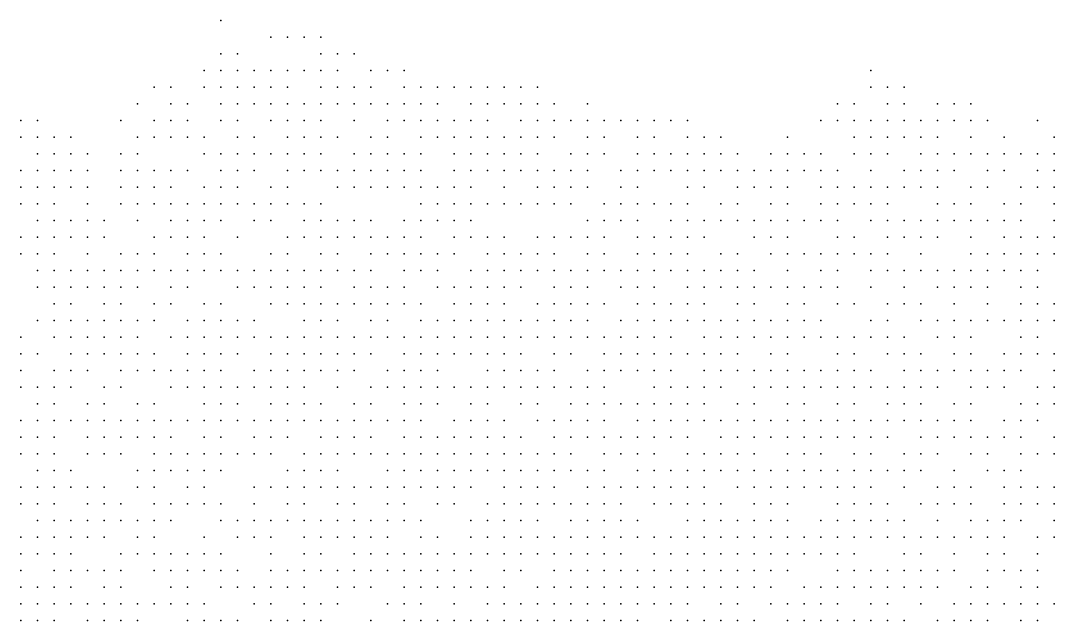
# Model space of a CAD drawing. Extents: x 429 to 793, y 817 to 1241.
# Drawn here: x 656.4 to 701.66, y 1214.46 to 1240.74 of the extents above; entities that cross this region are included whole.
import ezdxf

# ---------------------------------------------------------------- set-up
doc = ezdxf.new("R2010")
doc.units = 0

msp = doc.modelspace()

# ---------------------------------------------------------------- linework, layer by layer
for p in [(665.16, 1240.74, 234.53), (667.35, 1240.01, 233.973), (668.08, 1240.01, 233.749), (668.81, 1240.01, 233.524), (669.54, 1240.01, 233.3), (665.16, 1239.28, 234.87), (665.89, 1239.28, 234.646), (669.54, 1239.28, 233.153), (670.27, 1239.28, 233.006), (671, 1239.28, 232.859), (664.43, 1238.55, 235.45), (665.16, 1238.55, 235.21), (665.89, 1238.55, 234.964), (666.62, 1238.55, 234.537), (667.35, 1238.55, 234.313), (668.08, 1238.55, 234.089), (668.81, 1238.55, 233.864), (669.54, 1238.55, 233.64), (670.27, 1238.55, 233.346), (671.73, 1238.55, 232.711), (672.46, 1238.55, 232.564), (673.19, 1238.55, 231.93), (693.63, 1238.55, 221.84), (662.24, 1237.82, 236.61), (662.97, 1237.82, 236.03), (664.43, 1237.82, 235.79), (665.16, 1237.82, 235.55), (665.89, 1237.82, 235.304), (666.62, 1237.82, 235.058), (667.35, 1237.82, 234.653), (668.08, 1237.82, 234.429), (669.54, 1237.82, 233.98), (670.27, 1237.82, 233.686), (671, 1237.82, 233.199), (671.73, 1237.82, 233.051), (673.19, 1237.82, 232.275), (673.92, 1237.82, 232.03), (674.65, 1237.82, 231.783), (675.38, 1237.82, 231.537), (676.11, 1237.82, 231.29), (676.84, 1237.82, 230.797), (677.57, 1237.82, 230.55), (678.3, 1237.82, 230.38), (679.03, 1237.82, 230.209), (693.63, 1237.82, 222.187), (694.36, 1237.82, 221.854), (695.09, 1237.82, 221.059), (661.51, 1237.09, 237.19), (662.97, 1237.09, 236.37), (663.7, 1237.09, 236.13), (665.16, 1237.09, 235.89), (665.89, 1237.09, 235.644), (666.62, 1237.09, 235.398), (667.35, 1237.09, 234.993), (668.08, 1237.09, 234.769), (668.81, 1237.09, 234.544), (669.54, 1237.09, 234.173), (670.27, 1237.09, 234.026), (671, 1237.09, 233.539), (671.73, 1237.09, 233.501), (672.46, 1237.09, 232.888), (673.19, 1237.09, 232.62), (673.92, 1237.09, 232.346), (674.65, 1237.09, 232.13), (676.11, 1237.09, 231.39), (676.84, 1237.09, 231.143), (677.57, 1237.09, 230.897), (678.3, 1237.09, 230.726), (679.03, 1237.09, 230.039), (679.76, 1237.09, 229.868), (681.22, 1237.09, 229.01), (692.17, 1237.09, 223.592), (692.9, 1237.09, 222.889), (694.36, 1237.09, 222.137), (695.09, 1237.09, 221.471), (696.55, 1237.09, 220.675), (697.28, 1237.09, 219.88), (698.01, 1237.09, 219.712), (656.4, 1236.36, 238.88), (657.13, 1236.36, 238.81), (660.78, 1236.36, 237.77), (662.24, 1236.36, 236.95), (662.97, 1236.36, 236.71), (663.7, 1236.36, 236.47), (665.16, 1236.36, 236.23), (665.89, 1236.36, 235.984), (667.35, 1236.36, 235.152), (668.08, 1236.36, 235.109), (668.81, 1236.36, 234.884), (669.54, 1236.36, 234.513), (671, 1236.36, 234.114), (672.46, 1236.36, 233.233), (673.19, 1236.36, 232.965), (673.92, 1236.36, 232.691), (674.65, 1236.36, 232.417), (675.38, 1236.36, 232.23), (676.11, 1236.36, 231.737), (676.84, 1236.36, 231.49), (678.3, 1236.36, 231.073), (679.03, 1236.36, 230.385), (679.76, 1236.36, 230.215), (680.49, 1236.36, 230.044), (681.22, 1236.36, 229.527), (681.95, 1236.36, 229.083), (682.68, 1236.36, 228.811), (683.41, 1236.36, 228.539), (684.14, 1236.36, 228.266), (684.87, 1236.36, 227.722), (685.6, 1236.36, 227.45), (691.44, 1236.36, 224.295), (692.17, 1236.36, 223.939), (692.9, 1236.36, 223.236), (693.63, 1236.36, 222.88), (694.36, 1236.36, 222.484), (695.09, 1236.36, 221.883), (695.82, 1236.36, 221.485), (696.55, 1236.36, 220.69), (697.28, 1236.36, 220.292), (698.01, 1236.36, 220.124), (698.74, 1236.36, 219.376), (700.93, 1236.36, 217.88), (656.4, 1235.63, 239.153), (657.13, 1235.63, 239.083), (657.86, 1235.63, 238.669), (658.59, 1235.63, 238.598), (661.51, 1235.63, 237.625), (662.24, 1235.63, 237.414), (662.97, 1235.63, 237.203), (663.7, 1235.63, 236.992), (664.43, 1235.63, 236.781), (665.89, 1235.63, 236.324), (666.62, 1235.63, 235.738), (668.08, 1235.63, 235.246), (668.81, 1235.63, 235), (669.54, 1235.63, 234.853), (670.27, 1235.63, 234.366), (671.73, 1235.63, 233.846), (672.46, 1235.63, 233.578), (673.92, 1235.63, 233.036), (674.65, 1235.63, 232.762), (675.38, 1235.63, 232.33), (676.11, 1235.63, 232.083), (676.84, 1235.63, 231.837), (677.57, 1235.63, 231.59), (678.3, 1235.63, 231.42), (679.03, 1235.63, 230.732), (679.76, 1235.63, 230.561), (681.22, 1235.63, 229.703), (681.95, 1235.63, 229.389), (683.41, 1235.63, 228.884), (684.14, 1235.63, 228.339), (685.6, 1235.63, 227.795), (686.33, 1235.63, 227.249), (687.06, 1235.63, 226.848), (689.98, 1235.63, 224.997), (692.9, 1235.63, 223.583), (693.63, 1235.63, 223.227), (694.36, 1235.63, 222.831), (695.09, 1235.63, 222.088), (695.82, 1235.63, 221.897), (696.55, 1235.63, 221.102), (698.01, 1235.63, 219.956), (699.47, 1235.63, 219.208), (701.66, 1235.63, 217.859), (657.13, 1234.9, 239.013), (657.86, 1234.9, 238.942), (658.59, 1234.9, 238.872), (659.32, 1234.9, 238.458), (660.78, 1234.9, 238.047), (661.51, 1234.9, 237.836), (664.43, 1234.9, 237.058), (665.16, 1234.9, 236.434), (665.89, 1234.9, 236.298), (666.62, 1234.9, 236.161), (667.35, 1234.9, 236.025), (668.08, 1234.9, 235.586), (668.81, 1234.9, 235.34), (669.54, 1234.9, 235.072), (671, 1234.9, 234.459), (671.73, 1234.9, 234.191), (672.46, 1234.9, 233.923), (673.19, 1234.9, 233.655), (673.92, 1234.9, 233.381), (675.38, 1234.9, 232.488), (676.11, 1234.9, 232.43), (676.84, 1234.9, 232.183), (677.57, 1234.9, 231.937), (678.3, 1234.9, 231.249), (679.03, 1234.9, 231.079), (680.49, 1234.9, 230.358), (681.22, 1234.9, 230.05), (681.95, 1234.9, 229.736), (683.41, 1234.9, 229.229), (684.14, 1234.9, 228.684), (684.87, 1234.9, 228.412), (685.6, 1234.9, 228.14), (686.33, 1234.9, 227.594), (687.06, 1234.9, 227.193), (687.79, 1234.9, 226.647), (689.25, 1234.9, 225.7), (689.98, 1234.9, 225.344), (690.71, 1234.9, 224.988), (691.44, 1234.9, 224.285), (692.9, 1234.9, 223.929), (693.63, 1234.9, 223.573), (694.36, 1234.9, 223.177), (695.82, 1234.9, 222.039), (696.55, 1234.9, 221.514), (697.28, 1234.9, 221.116), (698.01, 1234.9, 220.368), (698.74, 1234.9, 219.788), (699.47, 1234.9, 219.62), (700.2, 1234.9, 219.102), (700.93, 1234.9, 218.29), (701.66, 1234.9, 217.85), (656.4, 1234.17, 239.7), (657.13, 1234.17, 239.286), (657.86, 1234.17, 239.215), (658.59, 1234.17, 238.801), (659.32, 1234.17, 238.541), (660.78, 1234.17, 238.323), (661.51, 1234.17, 238.083), (662.24, 1234.17, 237.69), (662.97, 1234.17, 237.48), (663.7, 1234.17, 237.269), (665.16, 1234.17, 236.71), (665.89, 1234.17, 236.574), (666.62, 1234.17, 236.438), (668.08, 1234.17, 235.889), (668.81, 1234.17, 235.618), (669.54, 1234.17, 235.387), (670.27, 1234.17, 235.156), (671, 1234.17, 234.925), (671.73, 1234.17, 234.536), (672.46, 1234.17, 234.268), (673.19, 1234.17, 234), (673.92, 1234.17, 233.726), (675.38, 1234.17, 232.833), (676.11, 1234.17, 232.559), (676.84, 1234.17, 232.53), (677.57, 1234.17, 232.283), (678.3, 1234.17, 231.975), (679.03, 1234.17, 231.321), (679.76, 1234.17, 231.013), (680.49, 1234.17, 230.705), (681.22, 1234.17, 230.397), (682.68, 1234.17, 229.422), (683.41, 1234.17, 229.301), (684.14, 1234.17, 229.029), (684.87, 1234.17, 228.757), (685.6, 1234.17, 228.485), (686.33, 1234.17, 227.939), (687.06, 1234.17, 227.538), (687.79, 1234.17, 226.992), (688.52, 1234.17, 226.791), (689.25, 1234.17, 226.043), (689.98, 1234.17, 225.739), (690.71, 1234.17, 225.435), (691.44, 1234.17, 224.829), (692.17, 1234.17, 224.526), (693.63, 1234.17, 223.524), (695.09, 1234.17, 222.781), (695.82, 1234.17, 222.385), (696.55, 1234.17, 221.989), (697.28, 1234.17, 220.948), (698.74, 1234.17, 220.316), (699.47, 1234.17, 219.914), (700.93, 1234.17, 218.7), (701.66, 1234.17, 218.26), (656.4, 1233.44, 239.973), (657.13, 1233.44, 239.559), (657.86, 1233.44, 239.489), (658.59, 1233.44, 239.145), (659.32, 1233.44, 238.818), (660.78, 1233.44, 238.6), (661.51, 1233.44, 238.36), (662.24, 1233.44, 238.12), (662.97, 1233.44, 237.756), (664.43, 1233.44, 237.334), (665.16, 1233.44, 236.987), (665.89, 1233.44, 236.851), (667.35, 1233.44, 236.302), (668.08, 1233.44, 236.141), (670.27, 1233.44, 235.434), (671, 1233.44, 235.203), (671.73, 1233.44, 234.741), (672.46, 1233.44, 234.51), (673.19, 1233.44, 234.278), (673.92, 1233.44, 233.844), (674.65, 1233.44, 233.532), (675.38, 1233.44, 233.178), (676.11, 1233.44, 232.904), (677.57, 1233.44, 232.63), (679.03, 1233.44, 231.667), (679.76, 1233.44, 231.359), (680.49, 1233.44, 231.051), (681.22, 1233.44, 230.743), (682.68, 1233.44, 229.769), (683.41, 1233.44, 229.455), (685.6, 1233.44, 228.284), (686.33, 1233.44, 228.084), (687.79, 1233.44, 227.434), (688.52, 1233.44, 226.739), (689.25, 1233.44, 226.387), (689.98, 1233.44, 226.029), (691.44, 1233.44, 225.171), (692.17, 1233.44, 224.868), (692.9, 1233.44, 224.565), (693.63, 1233.44, 223.686), (694.36, 1233.44, 223.452), (695.09, 1233.44, 223.218), (695.82, 1233.44, 222.336), (696.55, 1233.44, 221.926), (698.01, 1233.44, 221.128), (698.74, 1233.44, 220.726), (700.2, 1233.44, 219.512), (700.93, 1233.44, 219.11), (701.66, 1233.44, 218.67), (656.4, 1232.71, 239.903), (657.13, 1232.71, 239.833), (657.86, 1232.71, 239.531), (659.32, 1232.71, 239.095), (660.78, 1232.71, 238.877), (661.51, 1232.71, 238.637), (662.24, 1232.71, 238.397), (662.97, 1232.71, 238.033), (663.7, 1232.71, 237.822), (664.43, 1232.71, 237.4), (665.16, 1232.71, 237.264), (665.89, 1232.71, 237.128), (666.62, 1232.71, 236.715), (667.35, 1232.71, 236.663), (668.08, 1232.71, 236.419), (668.81, 1232.71, 235.897), (669.54, 1232.71, 235.629), (673.92, 1232.71, 234.122), (674.65, 1232.71, 233.81), (675.38, 1232.71, 233.376), (676.11, 1232.71, 233.22), (676.84, 1232.71, 233.064), (677.57, 1232.71, 232.65), (678.3, 1232.71, 232.39), (679.03, 1232.71, 232.13), (679.76, 1232.71, 231.87), (680.49, 1232.71, 231.398), (681.95, 1232.71, 230.429), (682.68, 1232.71, 230.115), (683.41, 1232.71, 229.801), (684.14, 1232.71, 229.487), (684.87, 1232.71, 229.102), (685.6, 1232.71, 228.83), (687.06, 1232.71, 228.129), (687.79, 1232.71, 227.777), (689.25, 1232.71, 226.73), (689.98, 1232.71, 226.372), (691.44, 1232.71, 225.513), (692.17, 1232.71, 225.21), (692.9, 1232.71, 224.603), (693.63, 1232.71, 224.028), (694.36, 1232.71, 223.794), (696.55, 1232.71, 222.516), (697.28, 1232.71, 221.538), (698.01, 1232.71, 221.136), (699.47, 1232.71, 220.324), (700.2, 1232.71, 219.52), (701.66, 1232.71, 218.23), (657.13, 1231.98, 240.025), (657.86, 1231.98, 239.807), (658.59, 1231.98, 239.589), (659.32, 1231.98, 239.371), (660.05, 1231.98, 239.153), (661.51, 1231.98, 238.913), (662.97, 1231.98, 238.157), (663.7, 1231.98, 238.099), (664.43, 1231.98, 237.677), (665.16, 1231.98, 237.54), (666.62, 1231.98, 237.185), (667.35, 1231.98, 236.941), (668.81, 1231.98, 236.175), (669.54, 1231.98, 235.907), (670.27, 1231.98, 235.639), (671, 1231.98, 235.25), (671.73, 1231.98, 235.019), (673.19, 1231.98, 234.557), (673.92, 1231.98, 234.401), (674.65, 1231.98, 234.089), (675.38, 1231.98, 233.655), (676.11, 1231.98, 233.499), (681.22, 1231.98, 231.09), (681.95, 1231.98, 230.906), (682.68, 1231.98, 230.537), (683.41, 1231.98, 230.148), (684.87, 1231.98, 229.447), (685.6, 1231.98, 228.974), (686.33, 1231.98, 228.825), (687.06, 1231.98, 228.473), (687.79, 1231.98, 228.121), (688.52, 1231.98, 227.425), (689.25, 1231.98, 227.073), (689.98, 1231.98, 226.715), (690.71, 1231.98, 226.357), (691.44, 1231.98, 225.854), (692.17, 1231.98, 225.551), (693.63, 1231.98, 224.369), (694.36, 1231.98, 224.135), (695.09, 1231.98, 223.325), (695.82, 1231.98, 223.091), (696.55, 1231.98, 222.346), (697.28, 1231.98, 221.94), (698.01, 1231.98, 221.538), (698.74, 1231.98, 220.734), (699.47, 1231.98, 220.332), (700.2, 1231.98, 219.93), (701.66, 1231.98, 218.64), (656.4, 1231.25, 240.52), (657.13, 1231.25, 240.302), (657.86, 1231.25, 240.084), (658.59, 1231.25, 239.866), (659.32, 1231.25, 239.648), (660.05, 1231.25, 239.623), (662.24, 1231.25, 238.673), (662.97, 1231.25, 238.433), (663.7, 1231.25, 238.193), (664.43, 1231.25, 237.953), (665.89, 1231.25, 237.464), (668.08, 1231.25, 236.697), (668.81, 1231.25, 236.453), (669.54, 1231.25, 236.185), (670.27, 1231.25, 235.917), (671, 1231.25, 235.649), (671.73, 1231.25, 235.297), (672.46, 1231.25, 235.066), (673.19, 1231.25, 234.835), (673.92, 1231.25, 234.523), (675.38, 1231.25, 234.013), (676.11, 1231.25, 233.739), (676.84, 1231.25, 233.187), (677.57, 1231.25, 232.881), (679.03, 1231.25, 232.41), (679.76, 1231.25, 231.89), (680.49, 1231.25, 231.63), (681.22, 1231.25, 231.37), (681.95, 1231.25, 231.186), (683.41, 1231.25, 230.353), (684.14, 1231.25, 230.169), (684.87, 1231.25, 229.984), (685.6, 1231.25, 229.168), (686.33, 1231.25, 228.816), (688.52, 1231.25, 227.769), (689.25, 1231.25, 227.417), (689.98, 1231.25, 227.059), (692.17, 1231.25, 225.59), (692.9, 1231.25, 225.287), (694.36, 1231.25, 224.477), (695.09, 1231.25, 223.667), (695.82, 1231.25, 223.152), (696.55, 1231.25, 222.752), (698.01, 1231.25, 221.94), (699.47, 1231.25, 220.734), (700.2, 1231.25, 220.332), (700.93, 1231.25, 219.731), (701.66, 1231.25, 219.05), (656.4, 1230.52, 240.78), (657.13, 1230.52, 240.397), (657.86, 1230.52, 240.203), (659.32, 1230.52, 239.817), (660.78, 1230.52, 239.296), (661.51, 1230.52, 239.19), (662.24, 1230.52, 239.029), (663.7, 1230.52, 238.47), (664.43, 1230.52, 238.23), (665.16, 1230.52, 237.986), (667.35, 1230.52, 237.22), (668.08, 1230.52, 236.976), (669.54, 1230.52, 236.464), (670.27, 1230.52, 236.196), (671.73, 1230.52, 235.576), (672.46, 1230.52, 235.345), (673.19, 1230.52, 235.113), (673.92, 1230.52, 234.801), (674.65, 1230.52, 234.565), (675.38, 1230.52, 234.291), (676.84, 1230.52, 233.465), (677.57, 1230.52, 233.159), (678.3, 1230.52, 232.853), (679.03, 1230.52, 232.69), (679.76, 1230.52, 232.17), (681.22, 1230.52, 231.65), (681.95, 1230.52, 231.466), (683.41, 1230.52, 230.633), (684.14, 1230.52, 230.449), (684.87, 1230.52, 229.8), (685.6, 1230.52, 229.507), (687.06, 1230.52, 228.925), (687.79, 1230.52, 228.464), (689.25, 1230.52, 227.76), (689.98, 1230.52, 227.402), (690.71, 1230.52, 226.701), (691.44, 1230.52, 226.343), (692.17, 1230.52, 225.985), (692.9, 1230.52, 225.628), (693.63, 1230.52, 225.053), (694.36, 1230.52, 224.358), (695.82, 1230.52, 223.558), (698.01, 1230.52, 221.94), (698.74, 1230.52, 221.538), (699.47, 1230.52, 221.136), (700.2, 1230.52, 220.332), (700.93, 1230.52, 220.133), (701.66, 1230.52, 219.531), (657.13, 1229.79, 240.826), (657.86, 1229.79, 240.467), (658.59, 1229.79, 240.273), (659.32, 1229.79, 240.08), (660.05, 1229.79, 239.693), (660.78, 1229.79, 239.56), (661.51, 1229.79, 239.426), (662.24, 1229.79, 239.292), (662.97, 1229.79, 238.895), (663.7, 1229.79, 238.627), (664.43, 1229.79, 238.497), (665.16, 1229.79, 238.286), (665.89, 1229.79, 238.073), (666.62, 1229.79, 237.648), (667.35, 1229.79, 237.498), (668.08, 1229.79, 237.254), (668.81, 1229.79, 237.01), (669.54, 1229.79, 236.857), (670.27, 1229.79, 236.474), (671, 1229.79, 235.928), (671.73, 1229.79, 235.66), (673.19, 1229.79, 235.236), (673.92, 1229.79, 235.118), (674.65, 1229.79, 234.844), (676.11, 1229.79, 234.017), (676.84, 1229.79, 233.743), (677.57, 1229.79, 233.437), (678.3, 1229.79, 233.131), (679.03, 1229.79, 232.825), (679.76, 1229.79, 232.45), (680.49, 1229.79, 232.19), (681.22, 1229.79, 231.93), (681.95, 1229.79, 231.561), (682.68, 1229.79, 231.097), (683.41, 1229.79, 230.913), (684.14, 1229.79, 230.394), (684.87, 1229.79, 230.08), (685.6, 1229.79, 229.726), (686.33, 1229.79, 229.494), (687.06, 1229.79, 228.912), (687.79, 1229.79, 228.621), (688.52, 1229.79, 228.33), (689.98, 1229.79, 227.328), (691.44, 1229.79, 226.686), (692.17, 1229.79, 226.328), (693.63, 1229.79, 225.394), (694.36, 1229.79, 224.764), (695.09, 1229.79, 224.364), (695.82, 1229.79, 223.964), (696.55, 1229.79, 223.158), (697.28, 1229.79, 222.752), (698.01, 1229.79, 222.346), (698.74, 1229.79, 221.94), (699.47, 1229.79, 221.538), (700.2, 1229.79, 220.734), (700.93, 1229.79, 219.933), (657.13, 1229.06, 241.086), (657.86, 1229.06, 240.73), (658.59, 1229.06, 240.537), (659.32, 1229.06, 240.343), (660.05, 1229.06, 239.957), (660.78, 1229.06, 239.823), (661.51, 1229.06, 239.689), (662.97, 1229.06, 239.158), (663.7, 1229.06, 238.999), (665.89, 1229.06, 238.341), (666.62, 1229.06, 237.916), (667.35, 1229.06, 237.704), (668.08, 1229.06, 237.491), (668.81, 1229.06, 237.278), (669.54, 1229.06, 236.704), (671, 1229.06, 236.398), (671.73, 1229.06, 235.938), (672.46, 1229.06, 235.67), (673.19, 1229.06, 235.396), (674.65, 1229.06, 235.122), (675.38, 1229.06, 234.57), (676.11, 1229.06, 234.296), (676.84, 1229.06, 234.022), (677.57, 1229.06, 233.716), (678.3, 1229.06, 233.41), (679.76, 1229.06, 232.73), (680.49, 1229.06, 232.47), (681.22, 1229.06, 232.21), (682.68, 1229.06, 231.582), (683.41, 1229.06, 230.988), (684.14, 1229.06, 230.674), (685.6, 1229.06, 230.006), (686.33, 1229.06, 229.481), (687.06, 1229.06, 229.19), (687.79, 1229.06, 228.899), (688.52, 1229.06, 228.608), (689.25, 1229.06, 227.822), (689.98, 1229.06, 227.606), (690.71, 1229.06, 227.39), (691.44, 1229.06, 226.68), (692.17, 1229.06, 226.464), (693.63, 1229.06, 225.57), (695.09, 1229.06, 224.77), (696.55, 1229.06, 223.564), (697.28, 1229.06, 223.158), (698.01, 1229.06, 222.752), (698.74, 1229.06, 221.94), (700.2, 1229.06, 221.136), (700.93, 1229.06, 220.535), (657.86, 1228.33, 240.872), (658.59, 1228.33, 240.8), (660.05, 1228.33, 240.22), (660.78, 1228.33, 240.086), (662.24, 1228.33, 239.555), (662.97, 1228.33, 239.502), (664.43, 1228.33, 238.763), (665.16, 1228.33, 238.521), (667.35, 1228.33, 237.972), (668.08, 1228.33, 237.759), (668.81, 1228.33, 237.547), (669.54, 1228.33, 237.125), (670.27, 1228.33, 236.819), (671, 1228.33, 236.666), (671.73, 1228.33, 236.245), (672.46, 1228.33, 236.091), (673.19, 1228.33, 235.703), (673.92, 1228.33, 235.469), (675.38, 1228.33, 235.001), (676.11, 1228.33, 234.574), (676.84, 1228.33, 234.3), (677.57, 1228.33, 234.12), (679.03, 1228.33, 233.104), (679.76, 1228.33, 232.798), (680.49, 1228.33, 232.75), (681.22, 1228.33, 232.306), (681.95, 1228.33, 232.176), (683.41, 1228.33, 231.268), (684.14, 1228.33, 230.954), (684.87, 1228.33, 230.64), (685.6, 1228.33, 230.286), (686.33, 1228.33, 229.652), (687.79, 1228.33, 229.177), (688.52, 1228.33, 228.595), (689.98, 1228.33, 227.885), (690.71, 1228.33, 227.669), (692.17, 1228.33, 226.882), (692.9, 1228.33, 226.245), (694.36, 1228.33, 225.11), (695.09, 1228.33, 224.73), (695.82, 1228.33, 224.37), (697.28, 1228.33, 223.564), (698.74, 1228.33, 222.346), (700.2, 1228.33, 221.538), (700.93, 1228.33, 220.737), (701.66, 1228.33, 220.256), (657.13, 1227.6, 241.346), (657.86, 1227.6, 241.132), (658.59, 1227.6, 240.918), (659.32, 1227.6, 240.677), (660.05, 1227.6, 240.483), (660.78, 1227.6, 240.35), (661.51, 1227.6, 240.005), (662.24, 1227.6, 239.819), (663.7, 1227.6, 239.266), (664.43, 1227.6, 239.03), (665.16, 1227.6, 238.788), (665.89, 1227.6, 238.546), (666.62, 1227.6, 238.185), (668.81, 1227.6, 237.394), (669.54, 1227.6, 237.24), (670.27, 1227.6, 237.087), (671.73, 1227.6, 236.513), (672.46, 1227.6, 236.207), (673.92, 1227.6, 235.736), (674.65, 1227.6, 235.502), (675.38, 1227.6, 235.034), (676.11, 1227.6, 234.8), (676.84, 1227.6, 234.567), (677.57, 1227.6, 234.386), (678.3, 1227.6, 233.759), (679.03, 1227.6, 233.578), (679.76, 1227.6, 233.076), (680.49, 1227.6, 232.77), (681.22, 1227.6, 232.456), (682.68, 1227.6, 231.862), (683.41, 1227.6, 231.548), (684.14, 1227.6, 231.234), (684.87, 1227.6, 230.92), (685.6, 1227.6, 230.566), (686.33, 1227.6, 229.932), (687.06, 1227.6, 229.578), (687.79, 1227.6, 229.456), (688.52, 1227.6, 228.873), (689.25, 1227.6, 228.379), (689.98, 1227.6, 228.163), (690.71, 1227.6, 227.519), (691.44, 1227.6, 227.157), (693.63, 1227.6, 226.12), (694.36, 1227.6, 225.49), (695.82, 1227.6, 224.68), (696.55, 1227.6, 224.3), (697.28, 1227.6, 223.579), (698.01, 1227.6, 223.158), (698.74, 1227.6, 222.752), (699.47, 1227.6, 222.346), (700.2, 1227.6, 221.339), (700.93, 1227.6, 221.098), (701.66, 1227.6, 220.658), (656.4, 1226.87, 241.606), (657.86, 1226.87, 241.392), (658.59, 1226.87, 241.178), (659.32, 1226.87, 240.964), (660.05, 1226.87, 240.747), (660.78, 1226.87, 240.507), (661.51, 1226.87, 240.216), (662.97, 1226.87, 239.769), (663.7, 1226.87, 239.533), (664.43, 1226.87, 239.297), (665.16, 1226.87, 239.055), (665.89, 1226.87, 238.813), (666.62, 1226.87, 238.571), (667.35, 1226.87, 238.24), (668.08, 1226.87, 238.028), (668.81, 1226.87, 237.815), (669.54, 1226.87, 237.509), (670.27, 1226.87, 237.356), (671, 1226.87, 237.011), (671.73, 1226.87, 236.743), (672.46, 1226.87, 236.475), (673.19, 1226.87, 235.931), (673.92, 1226.87, 235.769), (674.65, 1226.87, 235.535), (675.38, 1226.87, 235.301), (676.11, 1226.87, 235.067), (676.84, 1226.87, 234.833), (677.57, 1226.87, 234.206), (678.3, 1226.87, 234.025), (679.03, 1226.87, 233.845), (679.76, 1226.87, 233.398), (680.49, 1226.87, 233.038), (681.22, 1226.87, 232.776), (681.95, 1226.87, 232.513), (682.68, 1226.87, 232.25), (683.41, 1226.87, 231.828), (684.14, 1226.87, 231.514), (684.87, 1226.87, 231.2), (686.33, 1226.87, 230.212), (687.06, 1226.87, 229.858), (687.79, 1226.87, 229.504), (688.52, 1226.87, 229.152), (689.25, 1226.87, 228.657), (689.98, 1226.87, 228.441), (690.71, 1226.87, 227.794), (691.44, 1226.87, 227.432), (692.17, 1226.87, 226.795), (692.9, 1226.87, 226.395), (693.63, 1226.87, 225.995), (694.36, 1226.87, 225.82), (695.09, 1226.87, 225.06), (696.55, 1226.87, 224.104), (697.28, 1226.87, 223.909), (698.01, 1226.87, 223.383), (700.2, 1226.87, 221.94), (700.93, 1226.87, 221.06), (656.4, 1226.14, 241.956), (657.13, 1226.14, 241.832), (658.59, 1226.14, 241.438), (659.32, 1226.14, 241.224), (660.05, 1226.14, 241.01), (660.78, 1226.14, 240.613), (661.51, 1226.14, 240.271), (662.24, 1226.14, 240.035), (663.7, 1226.14, 239.799), (664.43, 1226.14, 239.563), (665.16, 1226.14, 239.321), (665.89, 1226.14, 239.079), (667.35, 1226.14, 238.509), (668.08, 1226.14, 238.296), (668.81, 1226.14, 237.93), (669.54, 1226.14, 237.777), (670.27, 1226.14, 237.547), (671, 1226.14, 237.279), (671.73, 1226.14, 237.011), (673.19, 1226.14, 236.199), (673.92, 1226.14, 235.923), (674.65, 1226.14, 235.801), (675.38, 1226.14, 235.568), (676.11, 1226.14, 235.334), (676.84, 1226.14, 235.1), (677.57, 1226.14, 234.472), (678.3, 1226.14, 234.292), (679.76, 1226.14, 233.664), (680.49, 1226.14, 233.307), (681.95, 1226.14, 232.781), (682.68, 1226.14, 232.256), (683.41, 1226.14, 231.994), (684.14, 1226.14, 231.731), (684.87, 1226.14, 231.468), (685.6, 1226.14, 230.846), (686.33, 1226.14, 230.556), (687.06, 1226.14, 230.138), (687.79, 1226.14, 229.784), (689.25, 1226.14, 228.936), (689.98, 1226.14, 228.431), (692.17, 1226.14, 227.07), (692.9, 1226.14, 226.67), (694.36, 1226.14, 225.77), (695.09, 1226.14, 225.39), (695.82, 1226.14, 225.01), (697.28, 1226.14, 223.713), (698.01, 1226.14, 223.412), (699.47, 1226.14, 222.268), (700.2, 1226.14, 221.859), (700.93, 1226.14, 221.451), (701.66, 1226.14, 220.62), (656.4, 1225.41, 242.158), (657.86, 1225.41, 241.708), (658.59, 1225.41, 241.584), (659.32, 1225.41, 241.336), (660.78, 1225.41, 240.774), (661.51, 1225.41, 240.819), (662.24, 1225.41, 240.424), (662.97, 1225.41, 240.226), (663.7, 1225.41, 240.066), (664.43, 1225.41, 239.83), (665.16, 1225.41, 239.588), (666.62, 1225.41, 238.837), (667.35, 1225.41, 238.595), (668.08, 1225.41, 238.564), (668.81, 1225.41, 238.199), (669.54, 1225.41, 238.084), (670.27, 1225.41, 237.816), (671, 1225.41, 237.548), (672.46, 1225.41, 236.743), (673.19, 1225.41, 236.467), (673.92, 1225.41, 236.191), (674.65, 1225.41, 235.915), (676.84, 1225.41, 234.92), (677.57, 1225.41, 234.739), (678.3, 1225.41, 234.559), (679.03, 1225.41, 234.183), (679.76, 1225.41, 233.879), (681.22, 1225.41, 232.993), (681.95, 1225.41, 232.787), (682.68, 1225.41, 232.525), (683.41, 1225.41, 232.262), (684.14, 1225.41, 231.999), (684.87, 1225.41, 231.254), (686.33, 1225.41, 230.825), (687.06, 1225.41, 230.342), (687.79, 1225.41, 229.913), (688.52, 1225.41, 229.43), (689.25, 1225.41, 229.068), (689.98, 1225.41, 228.706), (690.71, 1225.41, 228.344), (691.44, 1225.41, 227.707), (692.17, 1225.41, 227.345), (692.9, 1225.41, 226.945), (693.63, 1225.41, 226.545), (695.09, 1225.41, 225.72), (695.82, 1225.41, 224.96), (696.55, 1225.41, 224.764), (697.28, 1225.41, 224.239), (698.01, 1225.41, 223.517), (698.74, 1225.41, 223.004), (699.47, 1225.41, 222.596), (700.2, 1225.41, 222.154), (701.66, 1225.41, 220.962), (656.4, 1224.68, 242.359), (657.13, 1224.68, 242.034), (657.86, 1224.68, 241.91), (658.59, 1224.68, 241.661), (660.05, 1224.68, 241.212), (660.78, 1224.68, 241.017), (662.97, 1224.68, 240.431), (663.7, 1224.68, 240.233), (664.43, 1224.68, 240.035), (665.16, 1224.68, 239.543), (665.89, 1224.68, 239.399), (666.62, 1224.68, 239.256), (667.35, 1224.68, 238.862), (668.08, 1224.68, 238.62), (668.81, 1224.68, 238.352), (670.27, 1224.68, 238.084), (671.73, 1224.68, 237.28), (672.46, 1224.68, 237.012), (673.19, 1224.68, 236.736), (673.92, 1224.68, 236.46), (674.65, 1224.68, 236.184), (675.38, 1224.68, 235.908), (676.11, 1224.68, 235.6), (676.84, 1224.68, 235.367), (677.57, 1224.68, 235.006), (678.3, 1224.68, 234.755), (679.03, 1224.68, 234.451), (679.76, 1224.68, 234.147), (680.49, 1224.68, 233.575), (681.22, 1224.68, 233.261), (681.95, 1224.68, 232.947), (684.14, 1224.68, 231.737), (684.87, 1224.68, 231.522), (685.6, 1224.68, 231.308), (686.33, 1224.68, 230.61), (687.06, 1224.68, 230.396), (688.52, 1224.68, 229.698), (689.25, 1224.68, 229.103), (689.98, 1224.68, 228.807), (690.71, 1224.68, 228.51), (691.44, 1224.68, 227.982), (692.17, 1224.68, 227.62), (692.9, 1224.68, 227.372), (693.63, 1224.68, 226.82), (694.36, 1224.68, 226.145), (695.09, 1224.68, 225.745), (695.82, 1224.68, 225.29), (696.55, 1224.68, 224.884), (698.01, 1224.68, 223.74), (698.74, 1224.68, 223.332), (699.47, 1224.68, 222.924), (700.93, 1224.68, 221.712), (701.66, 1224.68, 221.288), (657.13, 1223.95, 242.235), (657.86, 1223.95, 242.111), (659.32, 1223.95, 241.627), (660.05, 1223.95, 241.413), (661.51, 1223.95, 240.826), (662.24, 1223.95, 240.629), (664.43, 1223.95, 239.891), (665.16, 1223.95, 239.748), (665.89, 1223.95, 239.604), (667.35, 1223.95, 239.112), (668.08, 1223.95, 238.822), (668.81, 1223.95, 238.604), (669.54, 1223.95, 238.384), (671, 1223.95, 237.816), (671.73, 1223.95, 237.548), (673.19, 1223.95, 237.112), (673.92, 1223.95, 236.728), (674.65, 1223.95, 236.452), (676.11, 1223.95, 235.867), (676.84, 1223.95, 235.453), (678.3, 1223.95, 235.024), (679.03, 1223.95, 234.72), (680.49, 1223.95, 233.843), (681.22, 1223.95, 233.529), (681.95, 1223.95, 233.215), (682.68, 1223.95, 232.901), (683.41, 1223.95, 232.53), (684.14, 1223.95, 232.268), (684.87, 1223.95, 231.79), (685.6, 1223.95, 231.576), (686.33, 1223.95, 231.093), (687.79, 1223.95, 230.321), (688.52, 1223.95, 229.967), (689.98, 1223.95, 229.073), (690.71, 1223.95, 228.777), (692.17, 1223.95, 227.887), (692.9, 1223.95, 227.639), (694.36, 1223.95, 226.63), (695.09, 1223.95, 226.02), (695.82, 1223.95, 225.62), (697.28, 1223.95, 224.476), (698.01, 1223.95, 224.068), (700.2, 1223.95, 222.482), (700.93, 1223.95, 222.04), (701.66, 1223.95, 221.614), (656.4, 1223.22, 242.561), (657.13, 1223.22, 242.437), (657.86, 1223.22, 242.313), (658.59, 1223.22, 242.043), (659.32, 1223.22, 241.829), (660.05, 1223.22, 241.615), (660.78, 1223.22, 241.383), (661.51, 1223.22, 241.151), (662.24, 1223.22, 240.834), (662.97, 1223.22, 240.636), (663.7, 1223.22, 240.438), (664.43, 1223.22, 240.24), (665.16, 1223.22, 239.953), (665.89, 1223.22, 239.809), (666.62, 1223.22, 239.461), (667.35, 1223.22, 239.317), (668.08, 1223.22, 239.023), (668.81, 1223.22, 238.759), (669.54, 1223.22, 238.589), (670.27, 1223.22, 238.147), (671, 1223.22, 237.926), (671.73, 1223.22, 237.706), (672.46, 1223.22, 237.485), (673.19, 1223.22, 236.944), (673.92, 1223.22, 236.776), (675.38, 1223.22, 236.441), (676.11, 1223.22, 235.9), (676.84, 1223.22, 235.596), (677.57, 1223.22, 235.292), (679.03, 1223.22, 234.988), (679.76, 1223.22, 234.416), (680.49, 1223.22, 234.112), (681.22, 1223.22, 233.798), (681.95, 1223.22, 233.484), (683.41, 1223.22, 232.799), (684.14, 1223.22, 232.273), (684.87, 1223.22, 232.059), (685.6, 1223.22, 231.844), (686.33, 1223.22, 231.211), (687.06, 1223.22, 230.589), (687.79, 1223.22, 230.235), (688.52, 1223.22, 229.871), (689.25, 1223.22, 229.507), (689.98, 1223.22, 229.34), (690.71, 1223.22, 228.747), (691.44, 1223.22, 228.45), (692.17, 1223.22, 228.153), (692.9, 1223.22, 227.391), (693.63, 1223.22, 227.144), (694.36, 1223.22, 226.896), (695.09, 1223.22, 226.134), (695.82, 1223.22, 225.556), (696.55, 1223.22, 225.212), (697.28, 1223.22, 224.804), (698.01, 1223.22, 224.396), (699.47, 1223.22, 223.252), (700.2, 1223.22, 222.81), (700.93, 1223.22, 222.368), (656.4, 1222.49, 242.763), (657.13, 1222.49, 242.639), (657.86, 1222.49, 242.245), (659.32, 1222.49, 242.031), (660.05, 1222.49, 241.817), (660.78, 1222.49, 241.585), (661.51, 1222.49, 241.353), (662.24, 1222.49, 241.039), (662.97, 1222.49, 240.841), (664.43, 1222.49, 240.301), (665.16, 1222.49, 240.158), (666.62, 1222.49, 239.717), (667.35, 1222.49, 239.471), (668.08, 1222.49, 239.225), (669.54, 1222.49, 238.573), (670.27, 1222.49, 238.352), (671, 1222.49, 238.131), (671.73, 1222.49, 237.911), (673.19, 1222.49, 237.149), (673.92, 1222.49, 236.981), (674.65, 1222.49, 236.814), (675.38, 1222.49, 236.273), (676.11, 1222.49, 236.107), (676.84, 1222.49, 235.86), (677.57, 1222.49, 235.613), (678.3, 1222.49, 235.367), (679.76, 1222.49, 234.684), (680.49, 1222.49, 234.38), (681.22, 1222.49, 234.066), (681.95, 1222.49, 233.752), (682.68, 1222.49, 233.438), (683.41, 1222.49, 232.856), (684.14, 1222.49, 232.542), (684.87, 1222.49, 232.327), (685.6, 1222.49, 231.834), (687.06, 1222.49, 230.857), (687.79, 1222.49, 230.503), (688.52, 1222.49, 230.139), (689.25, 1222.49, 229.775), (689.98, 1222.49, 229.31), (690.71, 1222.49, 229.013), (691.44, 1222.49, 228.717), (692.17, 1222.49, 228.42), (692.9, 1222.49, 227.658), (693.63, 1222.49, 227.41), (694.36, 1222.49, 227.06), (695.82, 1222.49, 225.94), (696.55, 1222.49, 225.53), (697.28, 1222.49, 225.109), (698.01, 1222.49, 224.345), (698.74, 1222.49, 223.988), (699.47, 1222.49, 223.58), (700.2, 1222.49, 223.138), (701.66, 1222.49, 221.926), (656.4, 1221.76, 242.964), (657.13, 1221.76, 242.66), (657.86, 1221.76, 242.446), (659.32, 1221.76, 242.232), (660.05, 1221.76, 242.018), (660.78, 1221.76, 241.786), (662.24, 1221.76, 241.121), (662.97, 1221.76, 241.046), (663.7, 1221.76, 240.848), (664.43, 1221.76, 240.506), (665.16, 1221.76, 240.363), (665.89, 1221.76, 240.165), (666.62, 1221.76, 239.919), (667.35, 1221.76, 239.673), (668.81, 1221.76, 238.961), (669.54, 1221.76, 238.697), (670.27, 1221.76, 238.557), (671, 1221.76, 238.336), (671.73, 1221.76, 238.116), (672.46, 1221.76, 237.522), (673.19, 1221.76, 237.354), (673.92, 1221.76, 237.186), (674.65, 1221.76, 237.019), (675.38, 1221.76, 236.646), (676.11, 1221.76, 236.313), (676.84, 1221.76, 236.009), (677.57, 1221.76, 235.82), (678.3, 1221.76, 235.327), (679.03, 1221.76, 235.08), (679.76, 1221.76, 234.833), (680.49, 1221.76, 234.587), (681.95, 1221.76, 233.796), (682.68, 1221.76, 233.601), (683.41, 1221.76, 233.124), (684.14, 1221.76, 232.81), (685.6, 1221.76, 232.102), (686.33, 1221.76, 231.48), (687.06, 1221.76, 231.126), (687.79, 1221.76, 230.772), (688.52, 1221.76, 230.408), (689.98, 1221.76, 229.411), (690.71, 1221.76, 229.28), (691.44, 1221.76, 228.983), (692.9, 1221.76, 227.925), (693.63, 1221.76, 227.677), (695.09, 1221.76, 226.66), (695.82, 1221.76, 225.85), (696.55, 1221.76, 225.491), (698.01, 1221.76, 224.663), (698.74, 1221.76, 224.28), (700.2, 1221.76, 223.13), (700.93, 1221.76, 222.254), (701.66, 1221.76, 221.812), (657.13, 1221.03, 242.862), (657.86, 1221.03, 242.648), (658.59, 1221.03, 242.434), (661.51, 1221.03, 241.554), (662.24, 1221.03, 241.322), (662.97, 1221.03, 241.09), (663.7, 1221.03, 240.855), (664.43, 1221.03, 240.711), (665.16, 1221.03, 240.366), (668.08, 1221.03, 239.427), (668.81, 1221.03, 239.163), (669.54, 1221.03, 238.899), (670.27, 1221.03, 238.635), (672.46, 1221.03, 237.727), (673.19, 1221.03, 237.559), (673.92, 1221.03, 237.391), (674.65, 1221.03, 237.068), (675.38, 1221.03, 236.794), (676.11, 1221.03, 236.52), (676.84, 1221.03, 236.216), (677.57, 1221.03, 235.78), (678.3, 1221.03, 235.533), (679.03, 1221.03, 235.287), (679.76, 1221.03, 235.04), (680.49, 1221.03, 234.599), (681.22, 1221.03, 234.197), (681.95, 1221.03, 234.002), (683.41, 1221.03, 233.211), (684.14, 1221.03, 233.015), (684.87, 1221.03, 232.736), (685.6, 1221.03, 232.087), (686.33, 1221.03, 231.748), (687.06, 1221.03, 231.394), (687.79, 1221.03, 231.04), (688.52, 1221.03, 230.676), (689.25, 1221.03, 230.044), (689.98, 1221.03, 229.68), (690.71, 1221.03, 229.316), (691.44, 1221.03, 229.25), (692.17, 1221.03, 228.5), (692.9, 1221.03, 228.191), (693.63, 1221.03, 227.38), (694.36, 1221.03, 226.98), (695.09, 1221.03, 226.58), (695.82, 1221.03, 226.17), (697.28, 1221.03, 225.427), (698.74, 1221.03, 224.598), (699.47, 1221.03, 223.673), (700.2, 1221.03, 223.448), (656.4, 1220.3, 243.297), (657.13, 1220.3, 242.938), (657.86, 1220.3, 242.759), (658.59, 1220.3, 242.579), (659.32, 1220.3, 242.4), (660.05, 1220.3, 242.22), (661.51, 1220.3, 241.803), (662.24, 1220.3, 241.524), (663.7, 1220.3, 241.06), (664.43, 1220.3, 240.814), (666.62, 1220.3, 240.12), (667.35, 1220.3, 239.874), (668.08, 1220.3, 239.628), (668.81, 1220.3, 239.364), (669.54, 1220.3, 239.1), (670.27, 1220.3, 238.836), (671, 1220.3, 238.572), (671.73, 1220.3, 238.321), (672.46, 1220.3, 237.932), (673.19, 1220.3, 237.764), (673.92, 1220.3, 237.549), (674.65, 1220.3, 237.275), (675.38, 1220.3, 237.001), (676.11, 1220.3, 236.727), (677.57, 1220.3, 235.912), (678.3, 1220.3, 235.74), (679.03, 1220.3, 235.493), (679.76, 1220.3, 235), (681.22, 1220.3, 234.404), (681.95, 1220.3, 234.209), (682.68, 1220.3, 233.613), (683.41, 1220.3, 233.536), (684.14, 1220.3, 233.22), (684.87, 1220.3, 232.87), (685.6, 1220.3, 232.337), (686.33, 1220.3, 232.013), (687.79, 1220.3, 231.29), (688.52, 1220.3, 230.851), (689.25, 1220.3, 230.312), (689.98, 1220.3, 229.948), (690.71, 1220.3, 229.584), (691.44, 1220.3, 229.22), (692.17, 1220.3, 228.706), (692.9, 1220.3, 228.1), (693.63, 1220.3, 227.7), (695.09, 1220.3, 226.9), (696.55, 1220.3, 225.76), (697.28, 1220.3, 225.363), (698.01, 1220.3, 224.981), (699.47, 1220.3, 223.991), (700.2, 1220.3, 223.223), (700.93, 1220.3, 222.999), (701.66, 1220.3, 222.456), (656.4, 1219.57, 243.448), (657.13, 1219.57, 243.125), (657.86, 1219.57, 242.945), (659.32, 1219.57, 242.586), (660.05, 1219.57, 242.268), (660.78, 1219.57, 242.129), (662.24, 1219.57, 241.664), (662.97, 1219.57, 241.525), (663.7, 1219.57, 241.247), (664.43, 1219.57, 241.049), (665.16, 1219.57, 240.845), (666.62, 1219.57, 240.236), (668.08, 1219.57, 239.83), (668.81, 1219.57, 239.566), (670.27, 1219.57, 239.038), (671, 1219.57, 238.526), (672.46, 1219.57, 238.137), (673.19, 1219.57, 237.755), (674.65, 1219.57, 237.481), (675.38, 1219.57, 237.207), (676.84, 1219.57, 236.423), (677.57, 1219.57, 236.119), (678.3, 1219.57, 235.815), (679.03, 1219.57, 235.7), (679.76, 1219.57, 235.207), (680.49, 1219.57, 234.805), (681.22, 1219.57, 234.61), (681.95, 1219.57, 234.057), (682.68, 1219.57, 233.741), (684.14, 1219.57, 233.425), (684.87, 1219.57, 233.075), (685.6, 1219.57, 232.587), (686.33, 1219.57, 232.263), (687.06, 1219.57, 231.614), (688.52, 1219.57, 231.101), (689.25, 1219.57, 230.474), (689.98, 1219.57, 230.286), (692.17, 1219.57, 229.116), (692.9, 1219.57, 228.42), (693.63, 1219.57, 228.02), (694.36, 1219.57, 227.62), (695.82, 1219.57, 226.49), (696.55, 1219.57, 226.08), (697.28, 1219.57, 225.67), (698.01, 1219.57, 225.299), (699.47, 1219.57, 224.309), (700.2, 1219.57, 223.65), (700.93, 1219.57, 223.208), (701.66, 1219.57, 222.448), (657.13, 1218.84, 243.311), (657.86, 1218.84, 243.132), (658.59, 1218.84, 242.952), (659.32, 1218.84, 242.773), (660.05, 1218.84, 242.454), (660.78, 1218.84, 242.315), (661.51, 1218.84, 241.99), (662.24, 1218.84, 241.85), (662.97, 1218.84, 241.665), (665.16, 1218.84, 241.037), (665.89, 1218.84, 240.631), (666.62, 1218.84, 240.428), (667.35, 1218.84, 240.225), (668.08, 1218.84, 240.022), (668.81, 1218.84, 239.508), (669.54, 1218.84, 239.346), (670.27, 1218.84, 239.185), (671, 1218.84, 239.024), (671.73, 1218.84, 238.51), (672.46, 1218.84, 238.236), (673.19, 1218.84, 237.962), (673.92, 1218.84, 237.688), (676.11, 1218.84, 236.933), (676.84, 1218.84, 236.629), (677.57, 1218.84, 236.325), (678.3, 1218.84, 236.021), (679.03, 1218.84, 235.717), (680.49, 1218.84, 235.012), (681.22, 1218.84, 234.817), (681.95, 1218.84, 234.262), (682.68, 1218.84, 233.946), (683.41, 1218.84, 233.63), (685.6, 1218.84, 232.725), (686.33, 1218.84, 232.189), (687.06, 1218.84, 231.864), (687.79, 1218.84, 231.54), (688.52, 1218.84, 230.913), (689.25, 1218.84, 230.724), (689.98, 1218.84, 230.448), (691.44, 1218.84, 229.47), (692.17, 1218.84, 229.074), (692.9, 1218.84, 228.653), (693.63, 1218.84, 228.295), (694.36, 1218.84, 227.578), (695.09, 1218.84, 227.22), (696.55, 1218.84, 226.4), (698.01, 1218.84, 225.234), (698.74, 1218.84, 224.852), (699.47, 1218.84, 224.627), (700.2, 1218.84, 223.968), (701.66, 1218.84, 222.766), (656.4, 1218.11, 243.633), (657.13, 1218.11, 243.421), (657.86, 1218.11, 243.319), (658.59, 1218.11, 243.139), (659.32, 1218.11, 242.96), (660.05, 1218.11, 242.641), (661.51, 1218.11, 242.176), (662.24, 1218.11, 242.037), (664.43, 1218.11, 241.193), (665.89, 1218.11, 240.823), (666.62, 1218.11, 240.62), (667.35, 1218.11, 240.416), (668.81, 1218.11, 239.699), (669.54, 1218.11, 239.538), (670.27, 1218.11, 239.377), (671, 1218.11, 238.863), (671.73, 1218.11, 238.702), (672.46, 1218.11, 238.483), (673.92, 1218.11, 237.811), (674.65, 1218.11, 237.588), (676.11, 1218.11, 237.14), (676.84, 1218.11, 236.836), (677.57, 1218.11, 236.532), (678.3, 1218.11, 236.228), (679.03, 1218.11, 235.924), (679.76, 1218.11, 235.413), (680.49, 1218.11, 235.219), (681.22, 1218.11, 234.783), (681.95, 1218.11, 234.467), (682.68, 1218.11, 234.151), (683.41, 1218.11, 233.835), (684.14, 1218.11, 233.28), (684.87, 1218.11, 232.93), (685.6, 1218.11, 232.58), (686.33, 1218.11, 232.439), (687.06, 1218.11, 232.114), (687.79, 1218.11, 231.79), (688.52, 1218.11, 231.163), (689.25, 1218.11, 230.974), (689.98, 1218.11, 230.536), (690.71, 1218.11, 230.084), (691.44, 1218.11, 229.72), (692.17, 1218.11, 229.324), (692.9, 1218.11, 228.928), (693.63, 1218.11, 228.549), (694.36, 1218.11, 227.832), (695.09, 1218.11, 227.474), (695.82, 1218.11, 226.779), (696.55, 1218.11, 226.559), (697.28, 1218.11, 225.99), (698.01, 1218.11, 225.58), (698.74, 1218.11, 225.17), (699.47, 1218.11, 224.728), (700.93, 1218.11, 223.526), (701.66, 1218.11, 223.084), (656.4, 1217.38, 243.818), (657.13, 1217.38, 243.606), (657.86, 1217.38, 243.394), (658.59, 1217.38, 243.326), (660.78, 1217.38, 242.502), (661.51, 1217.38, 242.363), (662.24, 1217.38, 242.084), (662.97, 1217.38, 241.852), (663.7, 1217.38, 241.62), (664.43, 1217.38, 241.38), (665.16, 1217.38, 241.14), (667.35, 1217.38, 240.405), (668.81, 1217.38, 239.891), (669.54, 1217.38, 239.73), (671, 1217.38, 239.157), (671.73, 1217.38, 238.893), (672.46, 1217.38, 238.625), (673.19, 1217.38, 238.232), (673.92, 1217.38, 238.008), (674.65, 1217.38, 237.784), (675.38, 1217.38, 237.56), (676.11, 1217.38, 237.148), (676.84, 1217.38, 236.959), (677.57, 1217.38, 236.573), (678.3, 1217.38, 236.384), (679.03, 1217.38, 236.006), (679.76, 1217.38, 235.62), (680.49, 1217.38, 235.304), (681.22, 1217.38, 234.988), (681.95, 1217.38, 234.672), (682.68, 1217.38, 234.356), (684.14, 1217.38, 233.485), (684.87, 1217.38, 233.135), (685.6, 1217.38, 232.785), (686.33, 1217.38, 232.435), (687.06, 1217.38, 232.04), (687.79, 1217.38, 231.601), (688.52, 1217.38, 231.413), (689.25, 1217.38, 231.062), (689.98, 1217.38, 230.698), (690.71, 1217.38, 230.334), (691.44, 1217.38, 229.97), (692.17, 1217.38, 229.574), (692.9, 1217.38, 228.907), (695.09, 1217.38, 227.728), (695.82, 1217.38, 227.033), (697.28, 1217.38, 226.119), (698.74, 1217.38, 225.428), (699.47, 1217.38, 224.651), (700.93, 1217.38, 223.402), (656.4, 1216.65, 244.003), (657.86, 1216.65, 243.579), (658.59, 1216.65, 243.367), (659.32, 1216.65, 243.153), (660.05, 1216.65, 242.828), (660.78, 1216.65, 242.689), (662.24, 1216.65, 242.271), (662.97, 1216.65, 242.039), (663.7, 1216.65, 241.807), (664.43, 1216.65, 241.567), (665.16, 1216.65, 241.327), (665.89, 1216.65, 241.087), (667.35, 1216.65, 240.608), (668.08, 1216.65, 240.244), (668.81, 1216.65, 240.083), (669.54, 1216.65, 239.921), (670.27, 1216.65, 239.613), (671, 1216.65, 239.349), (671.73, 1216.65, 239.085), (672.46, 1216.65, 238.817), (673.19, 1216.65, 238.429), (673.92, 1216.65, 238.205), (674.65, 1216.65, 237.981), (675.38, 1216.65, 237.757), (676.11, 1216.65, 237.344), (677.57, 1216.65, 236.77), (678.3, 1216.65, 236.391), (679.76, 1216.65, 235.815), (680.49, 1216.65, 235.308), (681.22, 1216.65, 235.054), (681.95, 1216.65, 234.801), (682.68, 1216.65, 234.547), (683.41, 1216.65, 234.04), (684.14, 1216.65, 233.818), (684.87, 1216.65, 233.34), (685.6, 1216.65, 232.99), (686.33, 1216.65, 232.64), (687.06, 1216.65, 232.364), (687.79, 1216.65, 231.851), (688.52, 1216.65, 231.312), (689.25, 1216.65, 230.948), (689.98, 1216.65, 230.584), (692.17, 1216.65, 229.178), (692.9, 1216.65, 228.803), (693.63, 1216.65, 228.445), (694.36, 1216.65, 227.982), (695.09, 1216.65, 227.508), (695.82, 1216.65, 227.287), (696.55, 1216.65, 226.813), (697.28, 1216.65, 226.092), (698.74, 1216.65, 224.99), (699.47, 1216.65, 224.913), (700.2, 1216.65, 224.132), (700.93, 1216.65, 223.741), (656.4, 1215.92, 244.188), (657.13, 1215.92, 243.976), (657.86, 1215.92, 243.764), (658.59, 1215.92, 243.333), (660.05, 1215.92, 243.014), (660.78, 1215.92, 242.689), (662.97, 1215.92, 242.225), (663.7, 1215.92, 241.993), (665.16, 1215.92, 241.513), (665.89, 1215.92, 241.273), (666.62, 1215.92, 241.003), (667.35, 1215.92, 240.597), (668.08, 1215.92, 240.435), (668.81, 1215.92, 240.274), (670.27, 1215.92, 239.805), (671, 1215.92, 239.541), (671.73, 1215.92, 239.277), (673.19, 1215.92, 238.549), (673.92, 1215.92, 238.401), (674.65, 1215.92, 238.178), (675.38, 1215.92, 237.73), (676.11, 1215.92, 237.541), (676.84, 1215.92, 237.155), (677.57, 1215.92, 236.966), (679.03, 1215.92, 236.316), (679.76, 1215.92, 236.01), (680.49, 1215.92, 235.694), (681.22, 1215.92, 235.249), (681.95, 1215.92, 234.996), (682.68, 1215.92, 234.489), (683.41, 1215.92, 234.235), (684.14, 1215.92, 234.013), (684.87, 1215.92, 233.374), (685.6, 1215.92, 233.151), (686.33, 1215.92, 232.929), (687.06, 1215.92, 232.29), (687.79, 1215.92, 231.926), (688.52, 1215.92, 231.562), (689.25, 1215.92, 231.198), (690.71, 1215.92, 230.22), (691.44, 1215.92, 229.824), (692.17, 1215.92, 229.428), (692.9, 1215.92, 229.032), (693.63, 1215.92, 228.699), (694.36, 1215.92, 228.34), (695.09, 1215.92, 227.762), (695.82, 1215.92, 227.162), (696.55, 1215.92, 226.756), (698.01, 1215.92, 225.686), (698.74, 1215.92, 225.248), (700.2, 1215.92, 224.394), (700.93, 1215.92, 224.003), (656.4, 1215.19, 244.139), (657.13, 1215.19, 244.009), (657.86, 1215.19, 243.878), (658.59, 1215.19, 243.552), (659.32, 1215.19, 243.34), (660.05, 1215.19, 243.108), (660.78, 1215.19, 242.876), (661.51, 1215.19, 242.644), (662.24, 1215.19, 242.554), (662.97, 1215.19, 242.367), (663.7, 1215.19, 242.18), (664.43, 1215.19, 241.94), (666.62, 1215.19, 241.033), (667.35, 1215.19, 240.788), (668.81, 1215.19, 240.26), (669.54, 1215.19, 239.996), (670.27, 1215.19, 239.732), (672.46, 1215.19, 239.009), (673.19, 1215.19, 238.741), (673.92, 1215.19, 238.473), (675.38, 1215.19, 237.927), (676.84, 1215.19, 237.352), (677.57, 1215.19, 236.817), (678.3, 1215.19, 236.511), (679.03, 1215.19, 236.205), (679.76, 1215.19, 235.889), (680.49, 1215.19, 235.573), (681.22, 1215.19, 235.444), (681.95, 1215.19, 234.937), (682.68, 1215.19, 234.684), (683.41, 1215.19, 234.43), (684.14, 1215.19, 233.986), (684.87, 1215.19, 233.569), (685.6, 1215.19, 233.346), (687.06, 1215.19, 232.526), (687.79, 1215.19, 232.203), (689.25, 1215.19, 231.457), (689.98, 1215.19, 231.128), (690.71, 1215.19, 230.47), (691.44, 1215.19, 230.256), (692.17, 1215.19, 229.678), (693.63, 1215.19, 228.594), (694.36, 1215.19, 228.236), (695.82, 1215.19, 227.541), (697.28, 1215.19, 226.35), (698.01, 1215.19, 225.944), (698.74, 1215.19, 225.506), (699.47, 1215.19, 225.068), (700.2, 1215.19, 224.656), (700.93, 1215.19, 223.875), (701.66, 1215.19, 223.484), (656.4, 1214.46, 244.286), (657.13, 1214.46, 244.155), (657.86, 1214.46, 244.025), (659.32, 1214.46, 243.487), (660.05, 1214.46, 243.303), (660.78, 1214.46, 243.116), (661.51, 1214.46, 242.741), (663.7, 1214.46, 242.33), (664.43, 1214.46, 241.88), (665.16, 1214.46, 241.73), (665.89, 1214.46, 241.58), (667.35, 1214.46, 240.98), (668.08, 1214.46, 240.716), (668.81, 1214.46, 240.452), (669.54, 1214.46, 240.188), (671.73, 1214.46, 239.468), (673.19, 1214.46, 238.932), (673.92, 1214.46, 238.664), (674.65, 1214.46, 238.396), (675.38, 1214.46, 238.123), (676.11, 1214.46, 237.738), (676.84, 1214.46, 237.549), (677.57, 1214.46, 237.012), (678.3, 1214.46, 236.706), (679.03, 1214.46, 236.4), (679.76, 1214.46, 236.084), (680.49, 1214.46, 235.768), (681.22, 1214.46, 235.386), (681.95, 1214.46, 235.132), (682.68, 1214.46, 234.879), (683.41, 1214.46, 234.625), (684.87, 1214.46, 233.764), (685.6, 1214.46, 233.541), (686.33, 1214.46, 233.11), (687.06, 1214.46, 232.762), (687.79, 1214.46, 232.116), (688.52, 1214.46, 231.787), (689.98, 1214.46, 231.041), (690.71, 1214.46, 230.712), (691.44, 1214.46, 230.043), (692.17, 1214.46, 229.829), (692.9, 1214.46, 229.282), (693.63, 1214.46, 228.886), (694.36, 1214.46, 228.49), (695.09, 1214.46, 228.084), (696.55, 1214.46, 227.014), (697.28, 1214.46, 226.608), (698.01, 1214.46, 226.202), (698.74, 1214.46, 225.764), (700.2, 1214.46, 224.63), (700.93, 1214.46, 224.137)]:
    msp.add_point(p)

doc.saveas('drawing.dxf')
